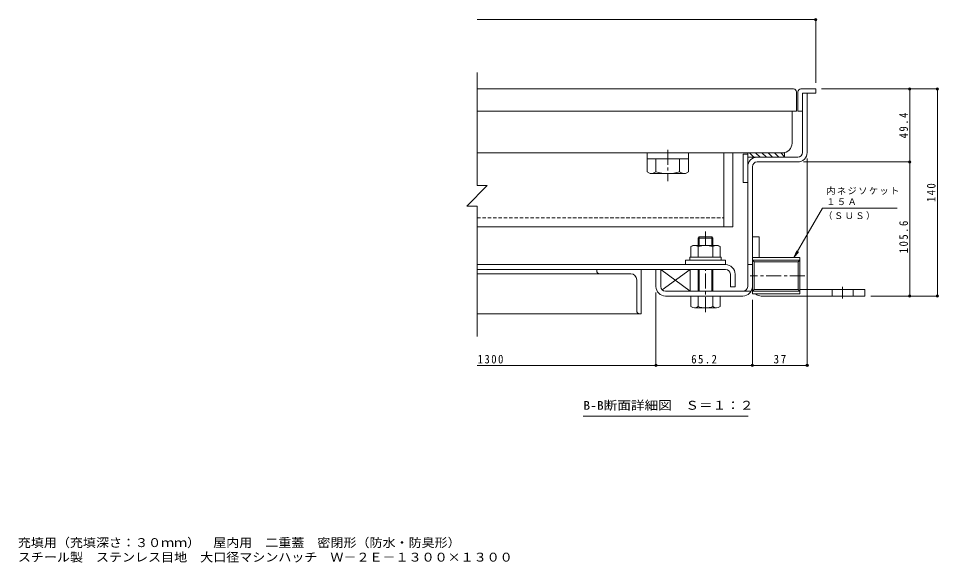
# Model space of a CAD drawing. Units: millimetres on the paper, enlarged 10 times, with parts at other scales. Extents: x -2620 to 2731, y -1962 to 1737.
# Drawn here: x -498 to 2611, y -1962 to -123 of the extents above; entities that cross this region are included whole.
import ezdxf
from ezdxf.enums import TextEntityAlignment as Align

# ---------------------------------------------------------------- set-up
doc = ezdxf.new("R2010")
doc.units = ezdxf.units.MM
doc.header["$LTSCALE"] = 10
doc.header["$PDMODE"] = 32
doc.header["$PDSIZE"] = 8
doc.linetypes.add('CHAIN1', pattern=[8, 5, -1, 1, -1])
doc.linetypes.add('DASHED1', pattern=[1.8, 1.2, -0.6])
for name, color, linetype, lineweight in [('D-1', 2, 'Continuous', 9), ('D-2', 3, 'Continuous', 9), ('D-3', 4, 'Continuous', 9), ('D-5', 7, 'Continuous', 9), ('D-6', 6, 'Continuous', 9), ('D-7', 5, 'Continuous', 5), ('D-8', 5, 'Continuous', 5), ('D-9', 134, 'Continuous', 5), ('D-A', 3, 'Continuous', 9), ('D-B', 6, 'Continuous', 9), ('D-C', 5, 'Continuous', 5), ('D-E', 3, 'Continuous', 9), ('D-F', 7, 'Continuous', 9), ('F-5_F-5ﾚｲﾔ', 7, 'Continuous', 9)]:
    doc.layers.add(name, color=color, linetype=linetype, lineweight=lineweight)
doc.styles.add('ＭＳ ゴシック', font='')
doc.styles.get('ＭＳ ゴシック').set_extended_font_data('MS Gothic')

msp = doc.modelspace()

# ---------------------------------------------------------------- linework, layer by layer
at = {"layer": 'D-1'}
for p, q in [((2151.1, -376.27), (2167.1, -376.27)), ((2151.1, -576.27), (2151.1, -376.27)), ((2167.1, -576.27), (2167.1, -376.27)), ((2135.1, -592.27), (1998.09, -592.27)), ((1998.09, -608.27), (2135.1, -608.27)), ((1966.09, -1029.27), (1966.09, -624.27)), ((1982.09, -624.27), (1982.09, -1029.27)), ((2142.09, -931.39), (1982.09, -931.39)), ((1982.09, -931.39), (1982.09, -1054.39)), ((2142.09, -931.39), (2142.09, -1054.39)), ((1982.09, -955.27), (1966.09, -955.27)), ((2136.28, -946.31), (1987.9, -946.31)), ((1987.9, -1039.46), (1987.9, -946.31)), ((2142.09, -940.5), (2136.28, -946.31)), ((2136.28, -946.31), (2136.28, -1039.46)), ((1672.1, -1029.27), (1672.1, -971.27)), ((1688.1, -1045.27), (1977.81, -1045.27)), ((1982.09, -1045.27), (1987.9, -1039.46)), ((2142.09, -1045.27), (1982.09, -1045.27)), ((2142.09, -1054.39), (1982.09, -1054.39)), ((2136.28, -1039.46), (1987.9, -1039.46)), ((2142.09, -1045.27), (2136.28, -1039.46)), ((1688.1, -1061.27), (1798.6, -1061.27)), ((1848.6, -1061.27), (1950.09, -1061.27))]:
    msp.add_line(p, q, dxfattribs=at)
for points in [[(2142.09, -940.5), (1982.09, -940.5), (1987.9, -946.31)], [(1656.1, -1029.27), (1656.1, -971.27), (1672.1, -971.27)]]:
    msp.add_lwpolyline(points, dxfattribs=at)
for centre, radius, start, end in [((2135.1, -576.27), 16, 270, 0), ((2135.1, -576.27), 32, 270, 0), ((1998.09, -624.27), 32, 90, 180), ((1998.09, -624.27), 16, 90, 180), ((1688.1, -1029.27), 32, 180, 270), ((1688.1, -1029.27), 16, 180, 270), ((1950.09, -1029.27), 32, 270, 0), ((1950.09, -1029.27), 16, 270, 0)]:
    msp.add_arc(centre, radius, start, end, dxfattribs=at)
at = {"layer": 'D-2'}
for p, q in [((2116.1, -545.27), (2116.1, -436.27)), ((1050.58, -577.27), (2084.1, -577.27))]:
    msp.add_line(p, q, dxfattribs=at)
msp.add_arc((2084.1, -545.27), 32, 270, 0, dxfattribs=at)
at = {"layer": 'D-3'}
for p, q in [((2121.1, -361.27), (1051.84, -361.27)), ((2131.1, -371.27), (2131.1, -436.27)), ((2136.1, -371.27), (2136.1, -436.27)), ((2146.1, -361.27), (2196.1, -361.27)), ((2196.1, -361.27), (2196.1, -376.27)), ((2196.1, -376.27), (2151.1, -376.27)), ((2151.1, -376.27), (2151.1, -436.27)), ((1051.84, -436.27), (2131.1, -436.27)), ((2151.1, -436.27), (2136.1, -436.27))]:
    msp.add_line(p, q, dxfattribs=at)
for centre, start, end in [((2121.1, -371.27), 0, 90), ((2146.1, -371.27), 90, 180)]:
    msp.add_arc(centre, 10, start, end, dxfattribs=at)
at = {"layer": 'D-5'}
for p, q in [((2122.49, -931.39), (2219, -764.23)), ((2219, -764.23), (2471.74, -764.23)), ((2122.49, -931.39), (2132.06, -908.29)), ((2122.49, -931.39), (2137.71, -911.55)), ((1968.27, -1466.96), (1410.77, -1466.96))]:
    msp.add_line(p, q, dxfattribs=at)
at = {"layer": 'D-6'}
for p, q in [((1951.09, -582.27), (1966.09, -582.27)), ((1951.09, -582.27), (1951.09, -677.27)), ((1966.09, -577.27), (1966.09, -677.27)), ((1986.79, -592.27), (1971.79, -577.27)), ((2008, -592.27), (1993, -577.27)), ((2029.21, -592.27), (2014.21, -577.27)), ((2050.43, -592.27), (2035.43, -577.27)), ((2071.64, -592.27), (2056.64, -577.27)), ((2091.09, -590.51), (2077.85, -577.27)), ((2091.09, -592.27), (1966.09, -592.27)), ((1951.09, -677.27), (1966.09, -677.27)), ((1672.1, -971.27), (1672.1, -1029.27)), ((1676.62, -1040.41), (1772.1, -971.27)), ((1688.1, -1045.27), (1772.1, -1045.27))]:
    msp.add_line(p, q, dxfattribs=at)
msp.add_lwpolyline([(2091.09, -592.27), (2091.09, -577.27), (1966.09, -577.27)], dxfattribs=at)
msp.add_lwpolyline([(1772.1, -1045.27), (1772.1, -971.27), (1672.1, -971.27)], close=True, dxfattribs=at)
at = {"layer": 'D-7'}
for p, q in [((1802.66, -861.27), (1798.6, -865.33)), ((1848.6, -865.33), (1798.6, -865.33)), ((1798.6, -888.77), (1798.6, -865.33)), ((1844.54, -861.27), (1802.66, -861.27)), ((1802.66, -888.77), (1802.66, -861.27)), ((1844.54, -861.27), (1848.6, -865.33)), ((1844.54, -888.77), (1844.54, -861.27)), ((1848.6, -865.33), (1848.6, -888.77)), ((1848.6, -865.33), (1848.6, -888.77)), ((1798.6, -1045.27), (1798.6, -971.27)), ((1802.66, -1045.27), (1802.66, -971.27)), ((1844.54, -1045.27), (1844.54, -971.27)), ((1848.6, -971.27), (1848.6, -1045.27)), ((1872.6, -1061.27), (1774.6, -1061.27)), ((1774.6, -1096.8), (1774.6, -1061.27)), ((1798.6, -1096.8), (1798.6, -1064.28)), ((1848.6, -1061.27), (1848.6, -1096.8)), ((1872.6, -1096.8), (1872.6, -1061.27)), ((1860.6, -1101.27), (1786.6, -1101.27))]:
    msp.add_line(p, q, dxfattribs=at)
at = {"layer": 'D-7', "linetype": 'CHAIN1'}
for p, q in [((1823.6, -888.77), (1823.6, -843.61)), ((1823.6, -1115.66), (1823.6, -971.27))]:
    msp.add_line(p, q, dxfattribs=at)
at = {"layer": 'D-7', "color": 2, "lineweight": 9}
for p, q in [((1774.52, -894.07), (1781.1, -890.27)), ((1774.52, -894.07), (1774.52, -930.27)), ((1866.1, -890.27), (1781.1, -890.27)), ((1799.06, -894.07), (1799.06, -930.27)), ((1848.13, -894.07), (1848.13, -930.27))]:
    msp.add_line(p, q, dxfattribs=at)
at = {"layer": 'D-7', "color": 6, "lineweight": 9}
for p, q in [((1771.1, -930.27), (1771.1, -940.27)), ((1771.1, -940.27), (1876.1, -940.27))]:
    msp.add_line(p, q, dxfattribs=at)
at = {"layer": 'D-7', "color": 134}
for p, q in [((1756.1, -940.27), (1756.1, -955.27)), ((1756.1, -940.27), (1891.1, -940.27)), ((1756.1, -955.27), (1891.1, -955.27)), ((1891.1, -940.27), (1891.1, -955.27))]:
    msp.add_line(p, q, dxfattribs=at)
at = {"layer": 'D-7', "color": 2, "lineweight": 9}
msp.add_lwpolyline([(1866.1, -890.27), (1872.67, -894.07), (1872.67, -930.27), (1774.52, -930.27)], dxfattribs=at)
at = {"layer": 'D-7', "color": 6, "lineweight": 9}
msp.add_lwpolyline([(1771.1, -930.27), (1876.1, -930.27), (1876.1, -940.27)], dxfattribs=at)
at = {"layer": 'D-7', "color": 2, "lineweight": 9}
for centre, radius, start, end in [((1789.01, -919.15), 28.97, 94.38438, 120), ((1786.03, -914.47), 24.21, 57.42749, 88.18784), ((1823.6, -971.47), 81.2, 72.41188, 107.5881), ((1861.17, -914.47), 24.21, 91.81215, 122.57249), ((1858.19, -919.15), 28.97, 59.99998, 85.6156)]:
    msp.add_arc(centre, radius, start, end, dxfattribs=at)
at = {"layer": 'D-7'}
for centre, radius, start, end in [((1786.6, -1082.94), 18.33, 229.1022, 310.89809), ((1823.6, -1029.19), 72.08, 249.70546, 290.29454), ((1860.6, -1082.94), 18.33, 229.10191, 310.8978)]:
    msp.add_arc(centre, radius, start, end, dxfattribs=at)
at = {"layer": 'D-8'}
msp.add_lwpolyline([(1886.1, -827.27), (1916.1, -827.27), (1916.1, -577.27), (1886.1, -577.27)], close=True, dxfattribs=at)
at = {"layer": 'D-9'}
for p, q in [((1886.1, -827.27), (1886.1, -577.27)), ((1626.6, -597.27), (1626.6, -641.64)), ((1656.1, -641.78), (1656.1, -597.27)), ((1736.1, -641.78), (1736.1, -597.27)), ((1765.6, -597.27), (1765.6, -641.78)), ((1636.14, -647.15), (1626.6, -641.64)), ((1756.1, -647.27), (1636.35, -647.27)), ((1756.1, -647.27), (1765.6, -641.78)), ((1051.84, -827.27), (1886.1, -827.27))]:
    msp.add_line(p, q, dxfattribs=at)
at = {"layer": 'D-9', "linetype": 'DASHED1'}
msp.add_line((1051.84, -797.27), (1886.1, -797.27), dxfattribs=at)
at = {"layer": 'D-9'}
for centre, radius, start, end in [((1637.39, -612.76), 34.53, 267.86055, 302.81094), ((1696.1, -498.67), 148.6, 254.38446, 285.61554), ((1754.81, -612.76), 34.53, 237.18906, 272.13945)]:
    msp.add_arc(centre, radius, start, end, dxfattribs=at)
at = {"layer": 'D-A'}
for p, q in [((1891.6, -955.27), (1052.54, -955.27)), ((1052.54, -971.27), (1891.6, -971.27)), ((1907.6, -987.27), (1907.6, -1030.27)), ((1923.6, -987.27), (1923.6, -1030.27)), ((1907.6, -1030.27), (1923.6, -1030.27))]:
    msp.add_line(p, q, dxfattribs=at)
for radius in [32, 16]:
    msp.add_arc((1891.6, -987.27), radius, 0, 90, dxfattribs=at)
at = {"layer": 'D-B'}
for p, q in [((1456.1, -971.27), (1052.54, -971.27)), ((1466.1, -986.27), (1052.54, -986.27)), ((1456.1, -971.27), (1606.1, -971.27)), ((1456.1, -976.27), (1456.1, -971.27)), ((1466.1, -986.27), (1571.1, -986.27)), ((1606.1, -971.27), (1606.1, -1121.27)), ((1591.1, -1111.27), (1591.1, -1006.27)), ((1601.1, -1121.27), (1052.54, -1121.27)), ((1601.1, -1121.27), (1606.1, -1121.27))]:
    msp.add_line(p, q, dxfattribs=at)
for centre, radius, start, end in [((1466.1, -976.27), 10, 180, 270), ((1571.1, -1006.27), 20, 0, 90), ((1601.1, -1111.27), 10, 180, 270)]:
    msp.add_arc(centre, radius, start, end, dxfattribs=at)
at = {"layer": 'D-C', "color": 134}
for p, q in [((1626.1, -577.27), (1766.1, -577.27)), ((1766.1, -577.27), (1766.1, -597.27))]:
    msp.add_line(p, q, dxfattribs=at)
at = {"layer": 'D-C', "color": 2, "linetype": 'CHAIN1', "lineweight": 9}
msp.add_line((1696.1, -567.53), (1696.1, -672.9), dxfattribs=at)
at = {"layer": 'D-C', "color": 134}
msp.add_lwpolyline([(1626.1, -577.27), (1626.1, -597.27), (1766.1, -597.27)], dxfattribs=at)
at = {"layer": 'D-E'}
for p, q in [((1982.09, -861.27), (1982.09, -1029.27)), ((1982.09, -861.27), (2004.59, -861.27)), ((2004.59, -931.39), (2004.59, -861.27)), ((2142.09, -1038.77), (2362.09, -1038.77)), ((2252.1, -1061.27), (2252.09, -1038.77)), ((2322.1, -1061.27), (2322.09, -1038.77))]:
    msp.add_line(p, q, dxfattribs=at)
at = {"layer": 'D-E', "linetype": 'CHAIN1'}
msp.add_line((2287.1, -1070), (2287.09, -1030.56), dxfattribs=at)
at = {"layer": 'D-E'}
msp.add_lwpolyline([(2362.1, -1038.77), (2362.1, -1061.27), (2012.09, -1061.27)], dxfattribs=at)
msp.add_arc((2012.09, -1031.27), 30, 230.3984, 270, dxfattribs=at)
at = {"layer": 'D-F'}
for p, q in [((2196.1, -124.17), (2196.1, -341.27)), ((2196.1, -127.17), (1051.84, -127.17)), ((1051.84, -305.51), (1051.84, -688.36)), ((2610.27, -361.27), (2216.1, -361.27)), ((2513.93, -361.27), (2513.93, -608.27)), ((2607.27, -361.27), (2607.27, -1061.27)), ((2516.93, -608.27), (2155.1, -608.27)), ((2167.1, -1298.61), (2167.1, -596.27)), ((2513.93, -608.27), (2513.93, -1061.27)), ((1086.25, -688.36), (1017.43, -757.18)), ((1051.84, -688.36), (1086.25, -688.36)), ((1051.84, -757.18), (1017.43, -757.18)), ((1051.84, -757.18), (1051.84, -1197.81)), ((1656.1, -1298.61), (1656.1, -1049.27)), ((1982.09, -1298.61), (1982.09, -1074.39)), ((2610.27, -1061.27), (2382.1, -1061.27)), ((1656.1, -1295.61), (1052.54, -1295.61)), ((1982.09, -1295.61), (1656.1, -1295.61)), ((2167.1, -1295.61), (1982.09, -1295.61))]:
    msp.add_line(p, q, dxfattribs=at)
at = {"layer": 'D-F', "linetype": 'CHAIN1'}
msp.add_line((2159.1, -992.89), (1974.73, -992.89), dxfattribs=at)
at = {"layer": 'D-F'}
for p in [(2196.1, -127.17), (2513.93, -361.27), (2607.27, -361.27), (2513.93, -608.27), (2513.93, -1061.27), (2607.27, -1061.27), (1656.1, -1295.61), (1982.09, -1295.61), (2167.1, -1295.61)]:
    msp.add_point(p, dxfattribs=at)

# ---------------------------------------------------------------- texts
at = {"layer": 'D-5', "color": 2, "style": 'ＭＳ ゴシック', "width": 1.15}
msp.add_text('B-B断面詳細図\u3000Ｓ＝１：２', height=29.33, dxfattribs=at).set_placement((1410.77, -1454.46), align=Align.BOTTOM_LEFT)
at = {"layer": 'D-5', "char_height": 21.99, "attachment_point": 7, "style": 'ＭＳ ゴシック'}
for s, insert in [('\\T1.17;内ネジソケット', (2231.74, -719.56)), ('\\T1.17;１５Ａ', (2231.74, -754.39)), ('\\T1.17;（ＳＵＳ）', (2222.07, -804.07))]:
    msp.add_mtext(s, dxfattribs=dict(at, insert=insert))
at = {"layer": 'D-F', "color": 2, "char_height": 29.33, "attachment_point": 7, "rotation": 90, "style": 'ＭＳ ゴシック'}
for s, insert in [('\\T1.28;\\W0.9;49.4', (2507.93, -528.52)), ('\\T1.27;\\W0.9;140', (2601.27, -743.77)), ('\\T1.28;\\W0.9;105.6', (2507.93, -916.87))]:
    msp.add_mtext(s, dxfattribs=dict(at, insert=insert))
at = {"layer": 'D-F', "color": 2, "char_height": 29.33, "attachment_point": 7, "style": 'ＭＳ ゴシック'}
for s, insert in [('\\T1.28;\\W0.9;1300', (1053.67, -1289.61)), ('\\T1.28;\\W0.9;65.2', (1775.35, -1289.61)), ('\\T1.27;\\W0.95;37', (2053.35, -1289.61))]:
    msp.add_mtext(s, dxfattribs=dict(at, insert=insert))
at = {"layer": 'F-5_F-5ﾚｲﾔ', "color": 2, "style": 'ＭＳ ゴシック', "width": 1.1}
for s, p in [('充填用（充填深さ：３０ｍｍ）\u3000屋内用\u3000二重蓋\u3000密閉形（防水・防臭形）', (-500.11, -1918.5)), ('スチール製\u3000ステンレス目地\u3000大口径マシンハッチ\u3000Ｗ－２Ｅ－１３００×１３００', (-500.11, -1967.71))]:
    msp.add_text(s, height=29.33, dxfattribs=at).set_placement(p, align=Align.BOTTOM_LEFT)

doc.saveas('drawing.dxf')
